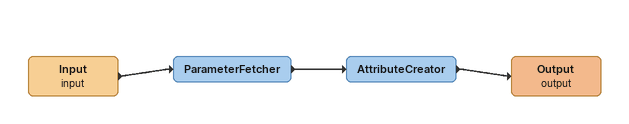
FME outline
Input (input)
    -> ParameterFetcher
ParameterFetcher
    -> AttributeCreator
AttributeCreator
    -> Output (output)
Output (output)
